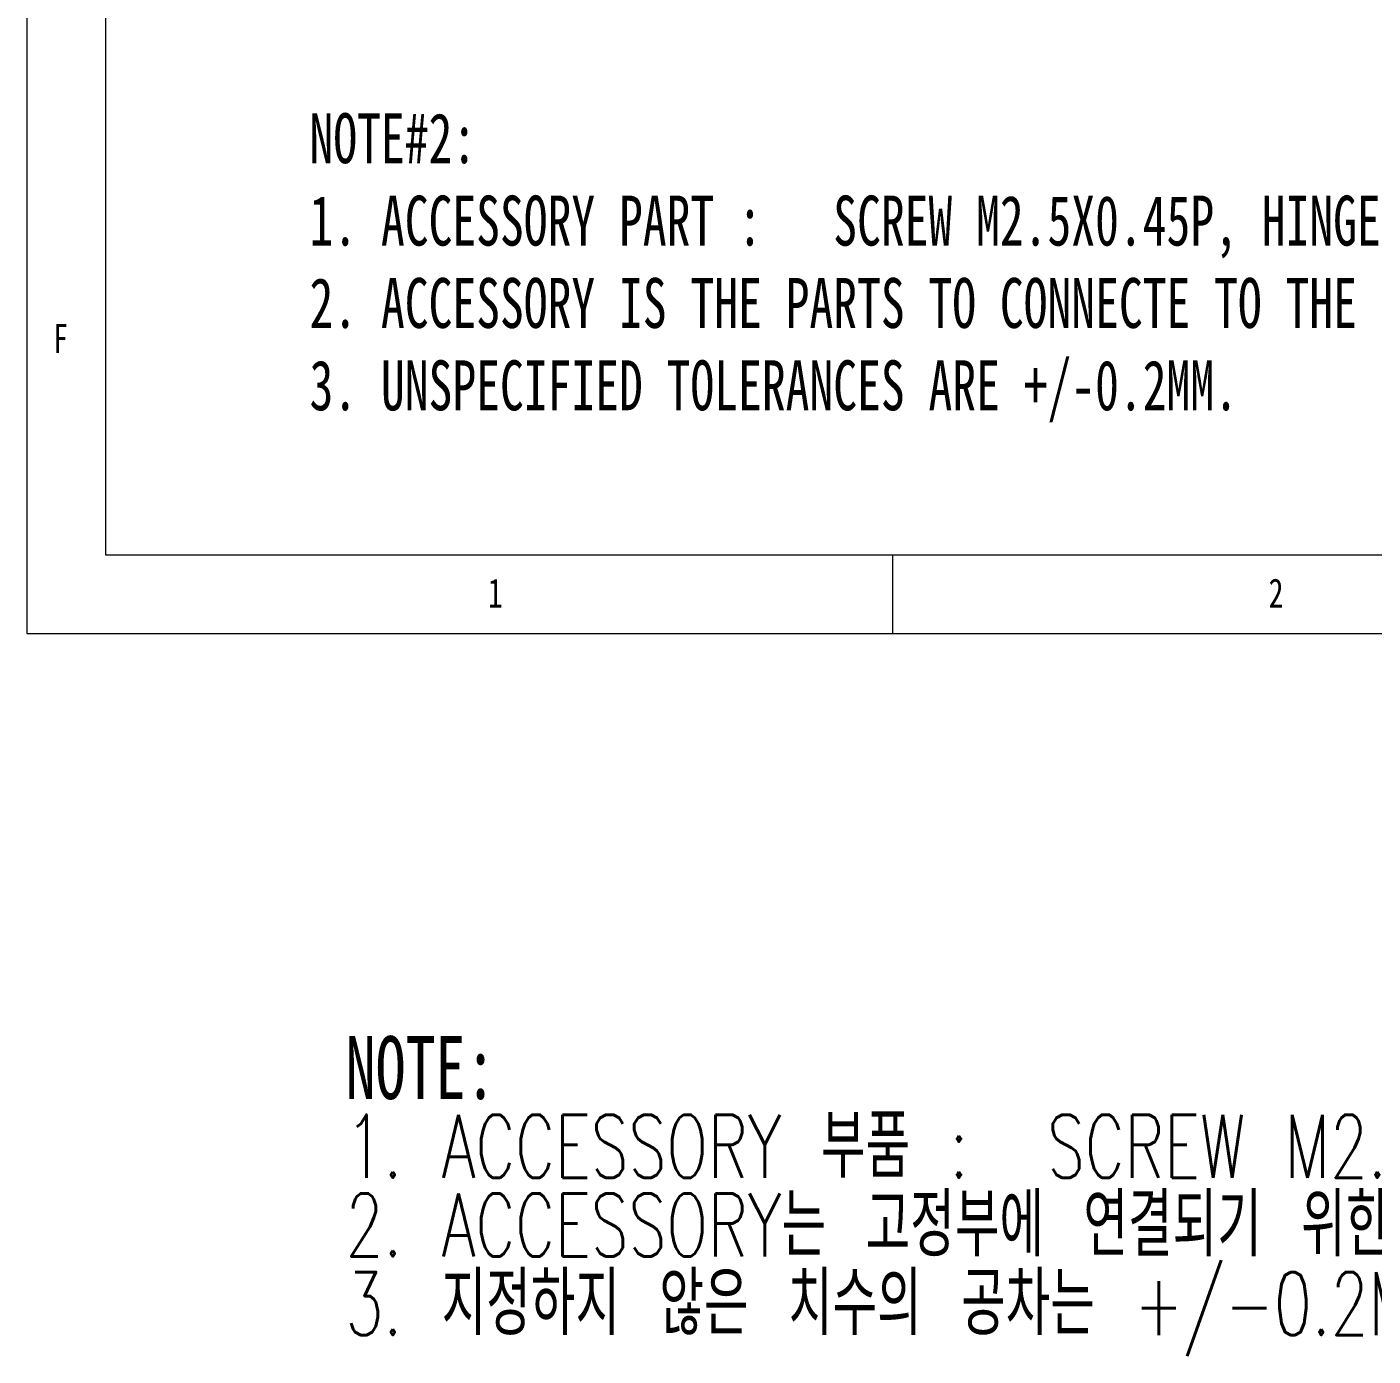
# Model space of a CAD drawing. Header units: millimetres. Extents: x 5 to 415, y -41 to 292.
# Drawn here: x 5 to 90.5, y -40.9 to 43.5 of the extents above; entities that cross this region are included whole.
import ezdxf

# ---------------------------------------------------------------- set-up
doc = ezdxf.new("R2010")
doc.units = ezdxf.units.MM
doc.linetypes.add('CENTERX2', pattern=[20.32, 12.7, -2.54, 2.54, -2.54])
doc.layers.add('CENTER_LINE', color=7, linetype='CENTERX2')
doc.styles.add('SLDTEXTSTYLE0', font='TXT', dxfattribs={"width": 0.7})
doc.styles.add('SLDTEXTSTYLE1', font='TXT', dxfattribs={"width": 0.7, "bigfont": 'bigfont'})
doc.styles.add('SLDTEXTSTYLE2', font='TXT', dxfattribs={"width": 0.75})

# ---------------------------------------------------------------- blocks, each defined once
blk = doc.blocks.new('SW_NOTE_0_1')
at = {"layer": 'CENTER_LINE', "color": 0, "char_height": 3.175, "attachment_point": 1, "style": 'SLDTEXTSTYLE0'}
for s, insert in [('NOTE#2:', (0, 4.093)), ('1. ACCESSORY PART :   SCREW M2.5X0.45P, HINGE, NUT M2.5X0.45P, NUT M3X0.5P, ROD END TIP SUS.', (0, -1.141)), ('2. ACCESSORY IS THE PARTS TO CONNECTE TO THE FIXTURE.', (0, -6.374)), ('3. UNSPECIFIED TOLERANCES ARE +/-0.2MM.', (0, -11.607))]:
    blk.add_mtext(s, dxfattribs=dict(at, insert=insert))
blk = doc.blocks.new('SW_NOTE_0_2')
at = {"layer": 'CENTER_LINE', "color": 0, "char_height": 4, "attachment_point": 1}
for s, insert, style in [('NOTE:', (0, 5.156), 'SLDTEXTSTYLE0'), ('1. ACCESSORY 부품 :  SCREW M2.6X0.45P, HINGE, NUT M3X0.5P, ROD LINKAGE(ROD END TIP)', (0, 0.156), 'SLDTEXTSTYLE1'), ('2. ACCESSORY는 고정부에 연결되기 위한 부품입니다.', (0, -4.844), 'SLDTEXTSTYLE1'), ('3. 지정하지 않은 치수의 공차는 +/-0.2MM.', (0, -9.844), 'SLDTEXTSTYLE1')]:
    blk.add_mtext(s, dxfattribs=dict(at, insert=insert, style=style))

msp = doc.modelspace()

# ---------------------------------------------------------------- linework, layer by layer
at = {"color": 7, "linetype": 'Continuous', "lineweight": 18}
for p, q in [((5, 292), (5, 5)), ((10, 287), (10, 10)), ((10, 10), (410.25, 10)), ((60, 5), (60, 10)), ((5, 5), (415, 5))]:
    msp.add_line(p, q, dxfattribs=at)

# ---------------------------------------------------------------- block references
at = {"layer": 'CENTER_LINE'}
for name, p in [('SW_NOTE_0_1', (22.949, 33.96)), ('SW_NOTE_0_2', (25.24, -25.743))]:
    msp.add_blockref(name, p, dxfattribs=at)

# ---------------------------------------------------------------- texts
at = {"color": 7, "linetype": 'Continuous', "lineweight": 0, "char_height": 1.852, "attachment_point": 1, "style": 'SLDTEXTSTYLE2'}
for s, insert in [('F', (6.667, 24.668)), ('1', (34.278, 8.493)), ('2', (83.861, 8.493))]:
    msp.add_mtext(s, dxfattribs=dict(at, insert=insert))

doc.saveas('drawing.dxf')
